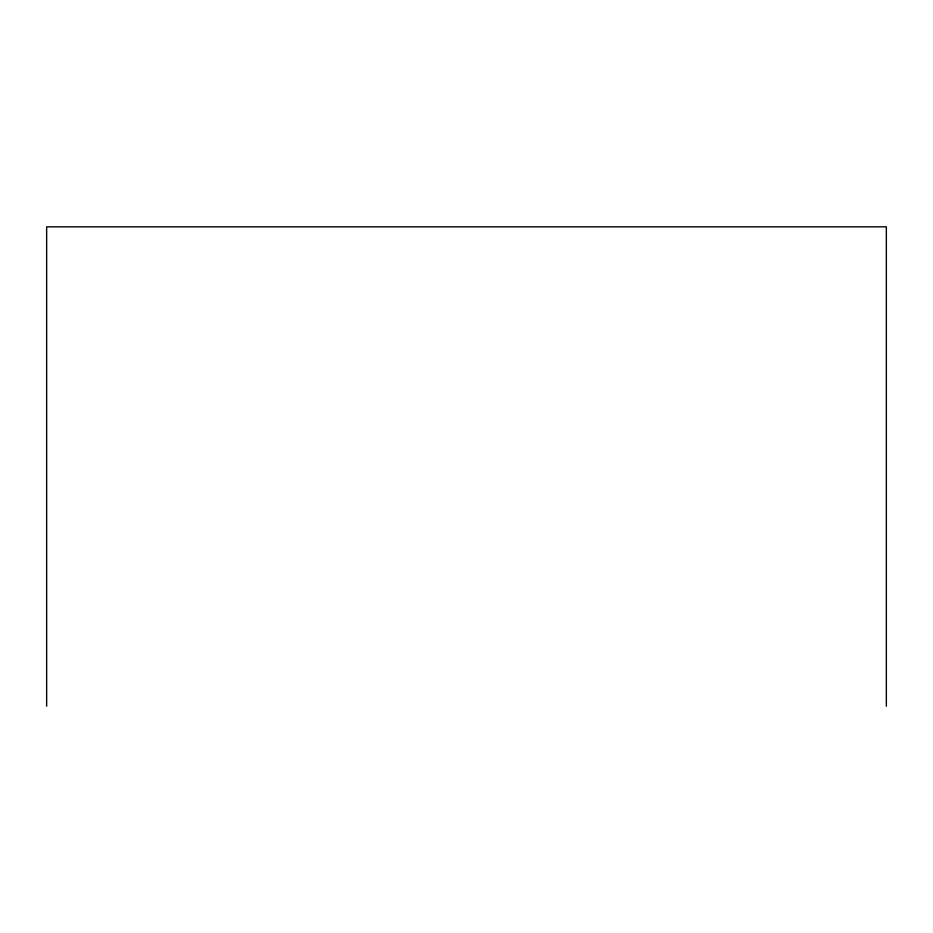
<?xml version="1.0" encoding="UTF-8"?>
<svg xmlns="http://www.w3.org/2000/svg" width="933" height="933" viewBox="0 0 933 933"><rect width="100%" height="100%" fill="white"/><g stroke="black" fill="none" stroke-linecap="round" stroke-linejoin="round"><path stroke-width="1.4" d="M886.35 706.176L886.35 226.824L46.65 226.824L46.65 706.176"/></g></svg>
